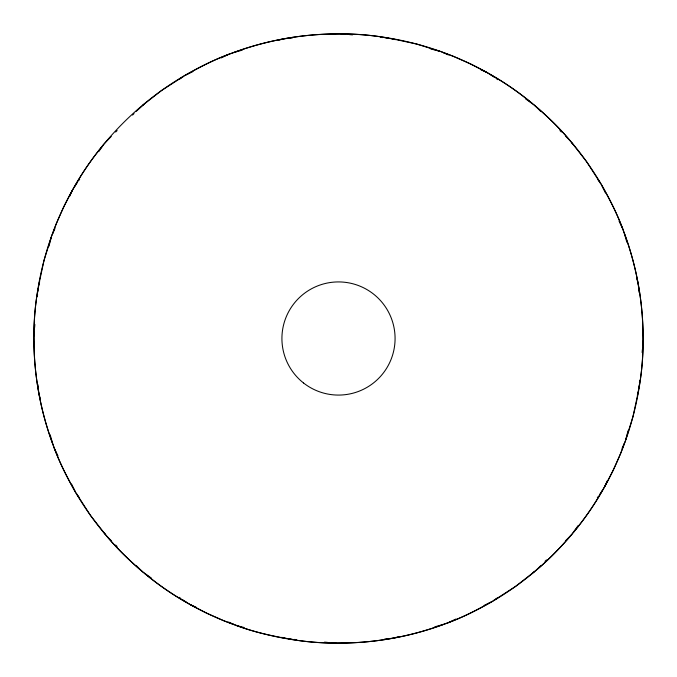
<?xml version="1.0" encoding="UTF-8"?>
<svg xmlns="http://www.w3.org/2000/svg" width="677" height="677" viewBox="0 0 677 677"><rect width="100%" height="100%" fill="white"/><g stroke="black" fill="none" stroke-linecap="round" stroke-linejoin="round"><path stroke-width="1.02" d="M34.18 343.798C33.351 323.056 35.001 301.9 39.655 281.666M642.82 333.202C643.649 353.944 641.999 375.1 637.345 395.334M33.858 335.961L34.231 331.789M34.603 327.617L34.874 324.495M37.387 296.348L37.573 294.267M37.76 292.185L38.039 289.054M638.961 387.946L639.24 384.815M639.427 382.733L639.613 380.652M642.126 352.505L642.397 349.383M642.769 345.211L643.142 341.039A304.658 304.658 0 0 0 188.375 73.404A304.658 304.658 0 0 0 183.975 601.058A304.658 304.658 0 0 0 643.142 341.039M38.597 285.702L44.056 260.281L51.291 237.238M638.403 391.298L632.944 416.719L625.709 439.762M48.913 246.326L51.638 235.918L54.964 228.606M628.087 430.674L625.362 441.082L622.036 448.394M52.366 234.335L56.183 223.994L63.934 206.493L72.761 189.509L77.322 182.587M624.634 442.665L620.817 453.006L613.066 470.507L604.239 487.491L599.678 494.413M69.723 196.186L72.761 189.509M604.239 487.491L607.277 480.814M78.507 180.861L79.7 179.143M98.724 151.64L104.021 143.989L111.256 136.458M578.276 525.36L571.616 534.644C559.625 548.226 547.202 561.715 532.816 572.776M597.3 497.857L598.493 496.139M115.665 132.032L117.138 130.559M132.548 115.073L134.021 113.601M136.221 111.383L144.184 104.224M536.861 569.535L540.559 565.82M544.993 561.368L546.474 559.887M565.701 540.584L571.616 534.644M142.483 105.434L161.49 90.549L183.357 76.467M534.517 571.566L515.51 586.451L493.643 600.533M179.1 79.488L184.694 75.519L192.894 71.584M497.9 597.512L492.306 601.481L484.106 605.416M186.293 74.766C204.039 64.831 222.42 55.159 242.256 50.191M490.707 602.234C472.961 612.169 454.58 621.841 434.744 626.809M221.176 57.951L228.716 54.312M448.284 622.688L455.824 619.049M234.132 52.417C266.45 40.518 300.859 34.248 335.301 33.985M442.868 624.583C410.55 636.482 376.141 642.752 341.699 643.015M278.831 40.171L283.908 38.775L292.303 37.997M398.169 636.829L393.092 638.225L384.697 639.003M333.202 34.18C353.944 33.351 375.1 35.001 395.334 39.655M343.798 642.82C323.047 643.649 301.883 641.999 281.64 637.336M341.039 33.858L345.211 34.231M349.383 34.603L352.505 34.874M380.652 37.387L382.733 37.573M384.815 37.76L387.946 38.039M289.054 638.961L292.185 639.24M294.267 639.427L296.348 639.613M324.495 642.126L327.617 642.397M331.789 642.769L335.961 643.142M391.298 38.597L416.719 44.056L439.762 51.291M285.702 638.403C266.298 634.688 246.589 630.473 228.606 622.036M430.674 48.913L441.082 51.638L448.394 54.964M235.918 625.362L244.042 627.494M442.665 52.366L453.006 56.183L470.507 63.934L487.491 72.761L494.413 77.322M234.335 624.634L223.994 620.817L206.493 613.066L189.509 604.239L182.587 599.678M480.814 69.723L487.491 72.761M189.509 604.239L196.186 607.277M496.139 78.507L497.857 79.7M525.36 98.724L534.644 105.384C548.226 117.375 561.715 129.798 572.776 144.184M151.64 578.276L142.356 571.616C128.774 559.625 115.285 547.202 104.224 532.816M179.143 597.3L180.861 598.493M534.644 105.384L540.584 111.299M559.887 130.526L561.368 132.007M565.82 136.441L569.535 140.139M107.465 536.861L111.18 540.559M115.632 544.993L117.113 546.474M136.415 565.701L142.356 571.616M571.566 142.483L586.451 161.49L600.533 183.357M105.434 534.517L90.549 515.51L76.467 493.643M597.512 179.1L601.481 184.694L605.416 192.894M79.488 497.9L75.519 492.306L71.584 484.106M602.234 186.293C612.169 204.039 621.841 222.42 626.809 242.256M74.766 490.707C64.831 472.961 55.159 454.58 50.191 434.744M619.049 221.176L622.688 228.716M54.312 448.284L57.951 455.824M624.583 234.132C636.482 266.45 642.752 300.859 643.015 335.301M52.417 442.868C40.518 410.55 34.248 376.141 33.985 341.699M636.829 278.831L638.225 283.908L639.003 292.303M40.171 398.169L38.775 393.092L37.997 384.697M74.343 186.877A280.219 280.219 0 0 1 103.488 144.768M490.123 74.343A280.219 280.219 0 0 1 532.232 103.488M602.657 490.123A280.219 280.219 0 0 1 573.512 532.232M186.877 602.657A280.219 280.219 0 0 1 144.768 573.512M303.541 382.987A56.58 56.58 0 0 0 394.505 346.531A56.58 56.58 0 0 0 317.445 285.982A56.58 56.58 0 0 0 303.541 382.987"/></g></svg>
